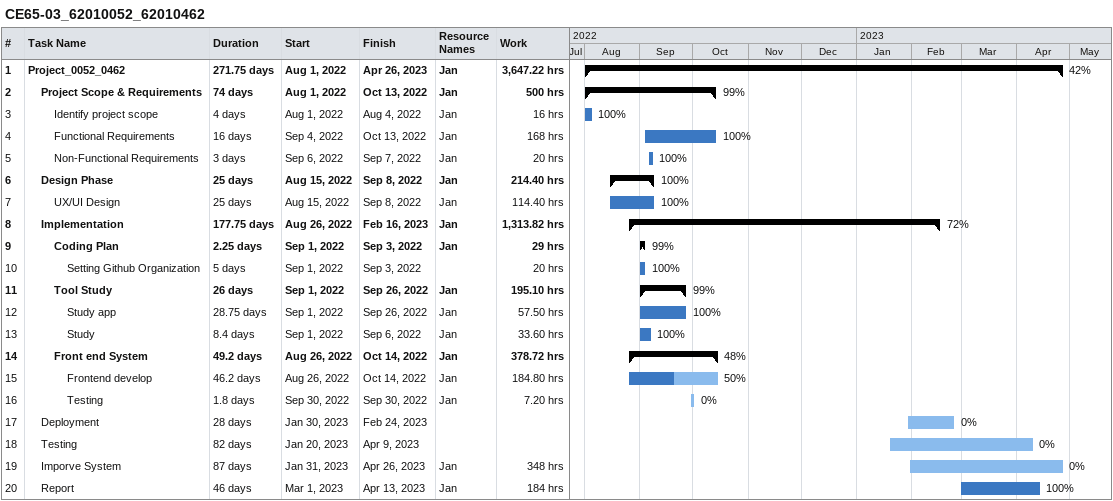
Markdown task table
CE65-03_62010052_62010462

| ID | Level | Task | Duration | Start | Finish | Resources | % complete | Work (h) |
|---|---|---|---|---|---|---|---|---|
| 1 | 1 | **Project_0052_0462** | 271.75d | 2022-08-01 | 2023-04-26 | Jan | 42 | 3647.22 |
| 2 | 2 | **Project Scope & Requirements** | 74d | 2022-08-01 | 2022-10-13 | Jan | 99 | 500 |
| 3 | 3 | Identify project scope | 4d | 2022-08-01 | 2022-08-04 | Jan | 100 | 16 |
| 4 | 3 | Functional Requirements | 16d | 2022-09-04 | 2022-10-13 | Jan | 100 | 168 |
| 5 | 3 | Non-Functional Requirements | 3d | 2022-09-06 | 2022-09-07 | Jan | 100 | 20 |
| 6 | 2 | **Design Phase** | 25d | 2022-08-15 | 2022-09-08 | Jan | 100 | 214.40 |
| 7 | 3 | UX/UI Design | 25d | 2022-08-15 | 2022-09-08 | Jan | 100 | 114.40 |
| 8 | 2 | **Implementation** | 177.75d | 2022-08-26 | 2023-02-16 | Jan | 72 | 1313.82 |
| 9 | 3 | **Coding Plan** | 2.25d | 2022-09-01 | 2022-09-03 | Jan | 99 | 29 |
| 10 | 4 | Setting Github Organization | 5d | 2022-09-01 | 2022-09-03 |  | 100 | 20 |
| 11 | 3 | **Tool Study** | 26d | 2022-09-01 | 2022-09-26 | Jan | 99 | 195.10 |
| 12 | 4 | Study app | 28.75d | 2022-09-01 | 2022-09-26 | Jan | 100 | 57.50 |
| 13 | 4 | Study | 8.4d | 2022-09-01 | 2022-09-06 | Jan | 100 | 33.60 |
| 14 | 3 | **Front end System** | 49.2d | 2022-08-26 | 2022-10-14 | Jan | 48 | 378.72 |
| 15 | 4 | Frontend develop | 46.2d | 2022-08-26 | 2022-10-14 | Jan | 50 | 184.80 |
| 16 | 4 | Testing | 1.8d | 2022-09-30 | 2022-09-30 | Jan | 0 | 7.20 |
| 17 | 2 | Deployment | 28d | 2023-01-30 | 2023-02-24 |  | 0 |  |
| 18 | 2 | Testing | 82d | 2023-01-20 | 2023-04-09 |  | 0 |  |
| 19 | 2 | Imporve System | 87d | 2023-01-31 | 2023-04-26 | Jan | 0 | 348 |
| 20 | 2 | Report | 46d | 2023-03-01 | 2023-04-13 | Jan | 100 | 184 |
